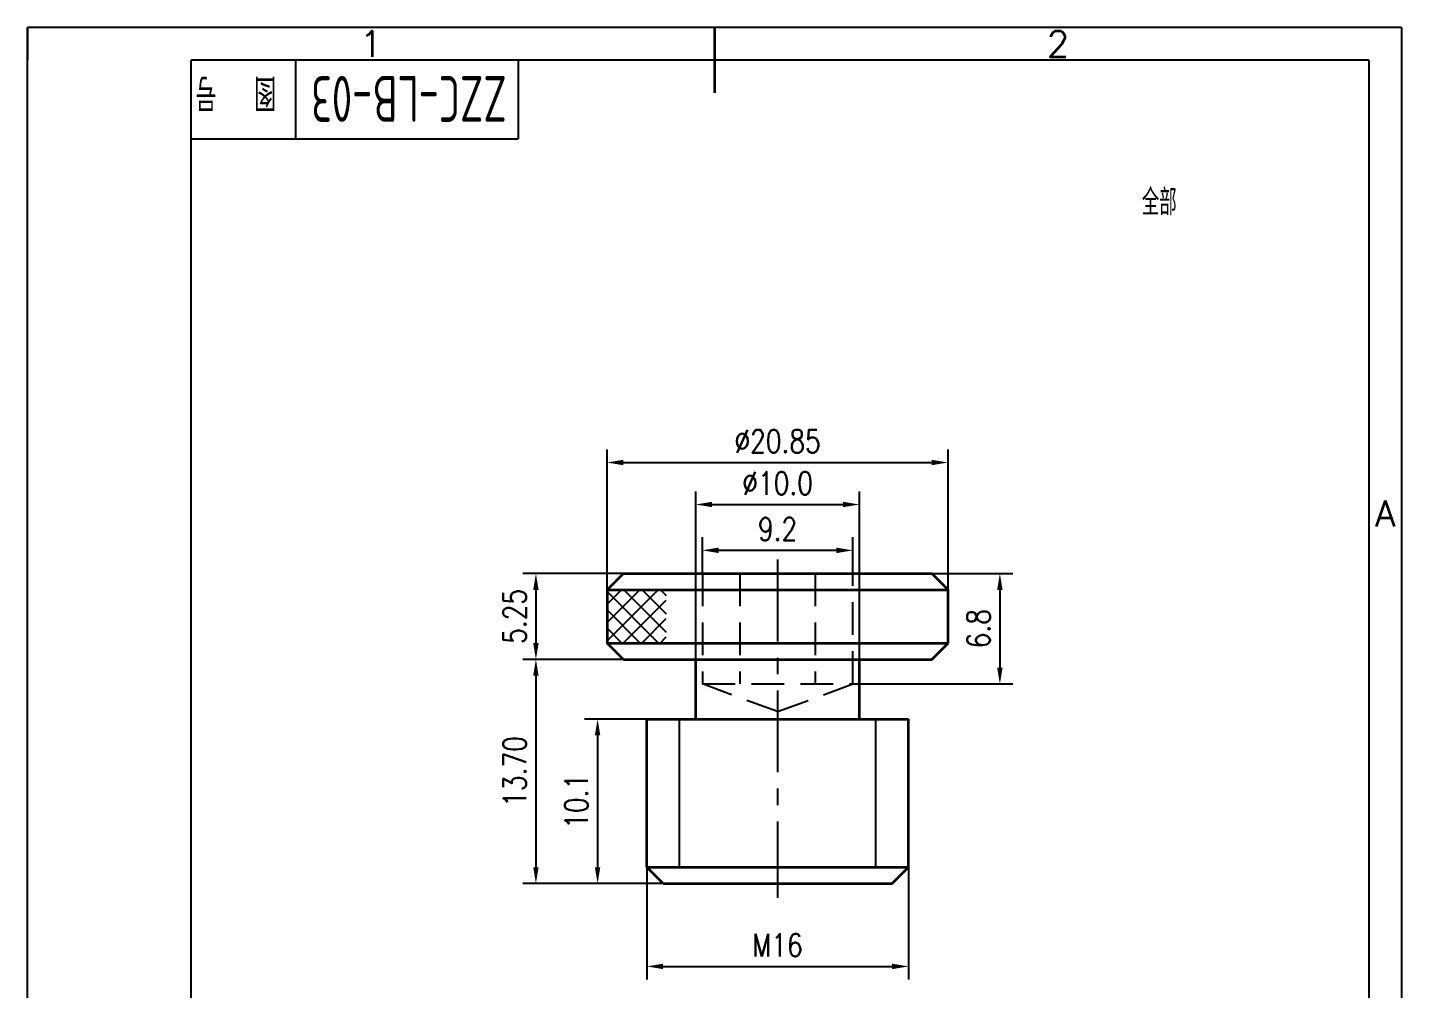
# Model space of a CAD drawing. Header units: millimetres. Extents: x -10 to 74, y -2 to 117.
# Drawn here: x -10 to 74, y 58 to 116.8 of the extents above; entities that cross this region are included whole.
import ezdxf
from ezdxf.enums import TextEntityAlignment as Align

# ---------------------------------------------------------------- set-up
doc = ezdxf.new("R2010")
doc.units = ezdxf.units.MM
doc.header["$LTSCALE"] = 4
doc.linetypes.add('CENTER', pattern=[2, 1.25, -0.25, 0.25, -0.25])
doc.linetypes.add('DASHED', pattern=[0.75, 0.5, -0.25])
doc.layers.add('1轮廓实线层', color=7, linetype='Continuous', lineweight=35)
for name, color, linetype in [('2细线层', 4, 'Continuous'), ('3中心线层', 1, 'CENTER'), ('4虚线层', 6, 'DASHED'), ('5剖面线层', 2, 'Continuous'), ('6文字层', 3, 'Continuous'), ('7标注层', 4, 'Continuous'), ('图框层', 7, 'Continuous')]:
    doc.layers.add(name, color=color, linetype=linetype)
doc.styles.add('PC_TEXTSTYLE', font='isocp.shx', dxfattribs={"width": 0.8, "bigfont": 'hzfs.shx'})
doc.styles.add('TH_GBDIM', font='romans.shx', dxfattribs={"width": 0.8, "bigfont": 'gbcbig.shx'})
doc.dimstyles.new('TH_GBDIM', dxfattribs={"dimscale": 0.4, "dimtxt": 3.5, "dimasz": 2.5, "dimexe": 2, "dimexo": 0, "dimgap": 1.5, "dimtad": 1, "dimdec": 1, "dimzin": 0, "dimdsep": 46, "dimtxsty": 'TH_GBDIM', "dimcen": 2.5, "dimclrd": 130, "dimclre": 130, "dimclrt": 3, "dimadec": 0, "dimazin": 0, "dimtfac": 0.714286, "dimtdec": 1, "dimtmove": 0, "dimatfit": 3, "dimfxl": 1, "dimtzin": 0, "dimlwd": -1, "dimlwe": -1, "dimarcsym": 0})

# ---------------------------------------------------------------- blocks, each defined once
blk = doc.blocks.new('*D8')
at = {"layer": '7标注层', "color": 130}
for p, q in [((25.432, 82.435), (25.432, 91.017)), ((46.282, 82.435), (46.282, 91.017)), ((26.432, 90.217), (45.282, 90.217))]:
    blk.add_line(p, q, dxfattribs=at)
for points in [[(26.432, 90.383), (26.432, 90.05), (25.432, 90.217)], [(45.282, 90.383), (45.282, 90.05), (46.282, 90.217)]]:
    blk.add_solid(points, dxfattribs=at)
at = {"layer": 'Defpoints', "color": 0}
for p in [(46.282, 90.217), (25.432, 82.435), (46.282, 82.435)]:
    blk.add_point(p, dxfattribs=at)
at = {"layer": '7标注层', "color": 3, "insert": (35.857, 91.517), "char_height": 1.4, "attachment_point": 5, "style": 'TH_GBDIM'}
blk.add_mtext('{%%c20.85}{}{}', dxfattribs=at)
blk = doc.blocks.new('*D9')
at = {"layer": '7标注层', "color": 130}
for p, q in [((26.432, 78.185), (20.282, 78.185)), ((21.082, 77.185), (21.082, 65.485)), ((28.857, 64.485), (20.282, 64.485))]:
    blk.add_line(p, q, dxfattribs=at)
for points in [[(20.915, 77.185), (21.249, 77.185), (21.082, 78.185)], [(20.915, 65.485), (21.249, 65.485), (21.082, 64.485)]]:
    blk.add_solid(points, dxfattribs=at)
at = {"layer": 'Defpoints', "color": 0}
for p in [(26.432, 78.185), (21.082, 64.485), (28.857, 64.485)]:
    blk.add_point(p, dxfattribs=at)
at = {"layer": '7标注层', "color": 3, "insert": (19.782, 71.335), "char_height": 1.4, "attachment_point": 5, "rotation": 90, "style": 'TH_GBDIM'}
blk.add_mtext('{13.70}{}{}', dxfattribs=at)
blk = doc.blocks.new('*D10')
at = {"layer": '7标注层', "color": 130}
for p, q in [((27.857, 74.535), (24.052, 74.535)), ((24.852, 73.535), (24.852, 65.485)), ((28.857, 64.485), (24.052, 64.485))]:
    blk.add_line(p, q, dxfattribs=at)
for points in [[(24.685, 73.535), (25.019, 73.535), (24.852, 74.535)], [(24.685, 65.485), (25.019, 65.485), (24.852, 64.485)]]:
    blk.add_solid(points, dxfattribs=at)
at = {"layer": 'Defpoints', "color": 0}
for p in [(27.857, 74.535), (24.852, 64.485), (28.857, 64.485)]:
    blk.add_point(p, dxfattribs=at)
at = {"layer": '7标注层', "color": 3, "insert": (23.552, 69.51), "char_height": 1.4, "attachment_point": 5, "rotation": 90, "style": 'TH_GBDIM'}
blk.add_mtext('10.1', dxfattribs=at)
blk = doc.blocks.new('*D11')
at = {"layer": '7标注层', "color": 130}
for p, q in [((27.857, 65.485), (27.857, 58.622)), ((43.857, 65.485), (43.857, 58.622)), ((28.857, 59.422), (42.857, 59.422))]:
    blk.add_line(p, q, dxfattribs=at)
for points in [[(28.857, 59.588), (28.857, 59.255), (27.857, 59.422)], [(42.857, 59.588), (42.857, 59.255), (43.857, 59.422)]]:
    blk.add_solid(points, dxfattribs=at)
at = {"layer": 'Defpoints', "color": 0}
for p in [(27.857, 65.485), (43.857, 65.485), (43.857, 59.422)]:
    blk.add_point(p, dxfattribs=at)
at = {"layer": '7标注层', "color": 3, "insert": (35.857, 60.722), "char_height": 1.4, "attachment_point": 5, "style": 'TH_GBDIM'}
blk.add_mtext('{M16}{}{}', dxfattribs=at)
blk = doc.blocks.new('*D12')
at = {"layer": '7标注层', "color": 130}
for p, q in [((31.257, 83.435), (31.257, 85.649)), ((32.257, 84.849), (39.457, 84.849)), ((40.457, 83.435), (40.457, 85.649))]:
    blk.add_line(p, q, dxfattribs=at)
for points in [[(32.257, 85.015), (32.257, 84.682), (31.257, 84.849)], [(39.457, 85.015), (39.457, 84.682), (40.457, 84.849)]]:
    blk.add_solid(points, dxfattribs=at)
at = {"layer": 'Defpoints', "color": 0}
for p in [(40.457, 84.849), (31.257, 83.435), (40.457, 83.435)]:
    blk.add_point(p, dxfattribs=at)
at = {"layer": '7标注层', "color": 3, "insert": (35.857, 86.149), "char_height": 1.4, "attachment_point": 5, "style": 'TH_GBDIM'}
blk.add_mtext('9.2', dxfattribs=at)
blk = doc.blocks.new('*D13')
at = {"layer": '7标注层', "color": 130}
for p, q in [((40.457, 83.435), (50.246, 83.435)), ((49.446, 82.435), (49.446, 77.685)), ((40.457, 76.685), (50.246, 76.685))]:
    blk.add_line(p, q, dxfattribs=at)
for points in [[(49.279, 82.435), (49.613, 82.435), (49.446, 83.435)], [(49.279, 77.685), (49.613, 77.685), (49.446, 76.685)]]:
    blk.add_solid(points, dxfattribs=at)
at = {"layer": 'Defpoints', "color": 0}
for p in [(40.457, 83.435), (40.457, 76.685), (49.446, 76.685)]:
    blk.add_point(p, dxfattribs=at)
at = {"layer": '7标注层', "color": 3, "insert": (48.146, 80.06), "char_height": 1.4, "attachment_point": 5, "rotation": 90, "style": 'TH_GBDIM'}
blk.add_mtext('6.8', dxfattribs=at)
blk = doc.blocks.new('*D14')
at = {"layer": '7标注层', "color": 130}
for p, q in [((26.432, 83.435), (20.282, 83.435)), ((21.082, 82.435), (21.082, 79.185)), ((26.432, 78.185), (20.282, 78.185))]:
    blk.add_line(p, q, dxfattribs=at)
for points in [[(20.915, 82.435), (21.249, 82.435), (21.082, 83.435)], [(20.915, 79.185), (21.249, 79.185), (21.082, 78.185)]]:
    blk.add_solid(points, dxfattribs=at)
at = {"layer": 'Defpoints', "color": 0}
for p in [(26.432, 83.435), (21.082, 78.185), (26.432, 78.185)]:
    blk.add_point(p, dxfattribs=at)
at = {"layer": '7标注层', "color": 3, "insert": (19.782, 80.81), "char_height": 1.4, "attachment_point": 5, "rotation": 90, "style": 'TH_GBDIM'}
blk.add_mtext('{5.25}{}{}', dxfattribs=at)
blk = doc.blocks.new('*D15')
at = {"layer": '7标注层', "color": 130}
for p, q in [((30.857, 78.185), (30.857, 88.45)), ((40.857, 78.185), (40.857, 88.45)), ((31.857, 87.65), (39.857, 87.65))]:
    blk.add_line(p, q, dxfattribs=at)
for points in [[(31.857, 87.817), (31.857, 87.484), (30.857, 87.65)], [(39.857, 87.817), (39.857, 87.484), (40.857, 87.65)]]:
    blk.add_solid(points, dxfattribs=at)
at = {"layer": 'Defpoints', "color": 0}
for p in [(40.857, 87.65), (30.857, 78.185), (40.857, 78.185)]:
    blk.add_point(p, dxfattribs=at)
at = {"layer": '7标注层', "color": 3, "insert": (35.857, 88.95), "char_height": 1.4, "attachment_point": 5, "style": 'TH_GBDIM'}
blk.add_mtext('{%%c10.0}{}{}', dxfattribs=at)
blk = doc.blocks.new('PC_TYDH_BLOCK')
at = {"layer": '2细线层', "linetype": 'Continuous'}
for p, q in [((16, -12), (16, 0)), ((50, 0), (50, -12)), ((0, -12), (50, -12))]:
    blk.add_line(p, q, dxfattribs=at)
at = {"layer": '6文字层', "style": 'PC_TEXTSTYLE', "width": 0.667}
blk.add_text('图   号', height=5, rotation=180, dxfattribs=at).set_placement((13, -2.5))
at = {"layer": '6文字层', "style": 'PC_TEXTSTYLE', "width": 0.970975}
blk.add_attdef('图样代号', text='', height=7, rotation=180, dxfattribs=at).set_placement((48.24, -2.4), (18.35, -2.4), align=Align.FIT)

msp = doc.modelspace()

# ---------------------------------------------------------------- hatches: boundary and pattern name
at = {"layer": '5剖面线层'}
h = msp.add_hatch(dxfattribs=at)
h.set_pattern_fill('ANSI31', color=256, scale=0.25, style=0)
h.paths.add_polyline_path([(29.046, 82.435), (25.432, 82.435), (25.432, 79.185), (29.046, 79.185)])
h = msp.add_hatch(dxfattribs=at)
h.set_pattern_fill('ANSI31', color=256, scale=0.25, angle=90, style=0)
h.paths.add_polyline_path([(29.046, 82.435), (25.432, 82.435), (25.432, 79.185), (29.046, 79.185)])

# ---------------------------------------------------------------- linework, layer by layer
at = {"layer": '1轮廓实线层'}
for p, q in [((32, 116.8), (32, 112.8)), ((26.432, 83.435), (25.432, 82.435)), ((26.432, 83.435), (45.282, 83.435)), ((46.282, 82.435), (45.282, 83.435)), ((25.432, 82.435), (25.432, 79.185)), ((25.432, 82.435), (46.282, 82.435)), ((46.282, 79.185), (46.282, 82.435)), ((26.432, 78.185), (25.432, 79.185)), ((25.432, 79.185), (46.282, 79.185)), ((45.282, 78.185), (46.282, 79.185)), ((26.432, 78.185), (45.282, 78.185)), ((30.857, 74.535), (30.857, 78.185)), ((40.857, 74.535), (40.857, 78.185)), ((27.857, 65.485), (27.857, 74.535)), ((27.857, 74.535), (43.857, 74.535)), ((43.857, 65.485), (43.857, 74.535)), ((28.857, 64.485), (27.857, 65.485)), ((27.857, 65.485), (43.857, 65.485)), ((42.857, 64.485), (43.857, 65.485)), ((28.857, 64.485), (42.857, 64.485))]:
    msp.add_line(p, q, dxfattribs=at)
at = {"layer": '2细线层'}
for p, q in [((-10, -2), (-10, 116.8)), ((74, 116.8), (-10, 116.8)), ((-10, 116.8), (-10, 114.8)), ((32, 116.8), (32, 114.8)), ((74, 116.8), (74, -2)), ((29.857, 65.485), (29.857, 74.535)), ((41.857, 65.485), (41.857, 74.535))]:
    msp.add_line(p, q, dxfattribs=at)
at = {"layer": '3中心线层'}
msp.add_line((35.857, 84.285), (35.857, 63.608), dxfattribs=at)
at = {"layer": '4虚线层'}
for p, q in [((31.257, 83.435), (31.257, 76.685)), ((33.557, 83.435), (33.557, 76.685)), ((38.157, 83.435), (38.157, 76.685)), ((40.457, 76.685), (40.457, 83.435)), ((31.257, 76.685), (40.457, 76.685)), ((35.857, 74.99), (31.257, 76.685)), ((35.857, 74.99), (40.457, 76.685))]:
    msp.add_line(p, q, dxfattribs=at)
at = {"layer": '图框层'}
for p, q in [((0, 0), (0, 114.8)), ((72, 114.8), (0, 114.8)), ((72, 114.8), (72, 0))]:
    msp.add_line(p, q, dxfattribs=at)

# ---------------------------------------------------------------- block references
ref = msp.add_blockref('PC_TYDH_BLOCK', (0, 114.8), dxfattribs=dict(at, xscale=0.4, yscale=0.4, zscale=0.4))
ref.add_attrib('图样代号', 'ZZC-LB-03', dxfattribs={"layer": '6文字层', "height": 2.8, "rotation": 180, "style": 'PC_TEXTSTYLE', "width": 0.657867}).set_placement((19.296, 113.839), (7.338, 113.839), align=Align.FIT)

# ---------------------------------------------------------------- texts
at = {"layer": '6文字层', "style": 'TH_GBDIM'}
for s, p in [('1', (11, 115.8)), ('2', (53, 115.8)), ('A', (73, 87.1))]:
    msp.add_text(s, height=1.6, dxfattribs=at).set_placement(p, align=Align.MIDDLE)
at = {"layer": '6文字层', "style": 'PC_TEXTSTYLE', "width": 0.667}
msp.add_text('全部', height=1.6, dxfattribs=at).set_placement((58.121, 105.321))

# ---------------------------------------------------------------- dimensions: what is measured, and where the dimension line sits
at = {"layer": '7标注层'}
dim = msp.add_linear_dim(base=(46.282, 90.217), p1=(25.432, 82.435), p2=(46.282, 82.435), text='{%%c<>}{}{}', dimstyle='TH_GBDIM', override={"dimgap": 1.5, "dimtad": 1, "dimjust": 0, "dimdec": 2, "dimlfac": 1, "dimse1": 0, "dimse2": 0, "dimsd1": 0, "dimsd2": 0}, dxfattribs=at)
dim.commit()
dim.dimension.update_dxf_attribs({"geometry": '*D8', "text_midpoint": (35.857, 90.217), "dimtype": 160})
for base, p1, p2, text, picture, middle in [((40.857, 87.65), (30.857, 78.185), (40.857, 78.185), '{%%c<>}{}{}', '*D15', (35.857, 88.95)), ((43.857, 59.422), (27.857, 65.485), (43.857, 65.485), '{M16}{}{}', '*D11', (35.857, 60.722))]:
    dim = msp.add_linear_dim(base=base, p1=p1, p2=p2, text=text, dimstyle='TH_GBDIM', override={"dimgap": 1.5, "dimtad": 1, "dimjust": 0, "dimdec": 1, "dimlfac": 1, "dimse1": 0, "dimse2": 0, "dimsd1": 0, "dimsd2": 0}, dxfattribs=at)
    dim.commit()
    dim.dimension.update_dxf_attribs({"geometry": picture, "text_midpoint": middle})
dim = msp.add_linear_dim(base=(40.457, 84.849), p1=(31.257, 83.435), p2=(40.457, 83.435), dimstyle='TH_GBDIM', dxfattribs=at)
dim.commit()
dim.dimension.update_dxf_attribs({"geometry": '*D12', "text_midpoint": (35.857, 84.849), "dimtype": 160})
for base, p1, p2, picture, middle in [((21.082, 78.185), (26.432, 83.435), (26.432, 78.185), '*D14', (19.782, 80.81)), ((21.082, 64.485), (26.432, 78.185), (28.857, 64.485), '*D9', (19.782, 71.335))]:
    dim = msp.add_linear_dim(base=base, p1=p1, p2=p2, angle=90, text='{<>}{}{}', dimstyle='TH_GBDIM', override={"dimgap": 1.5, "dimtad": 1, "dimjust": 0, "dimdec": 2, "dimlfac": 1, "dimse1": 0, "dimse2": 0, "dimsd1": 0, "dimsd2": 0}, dxfattribs=at)
    dim.commit()
    dim.dimension.update_dxf_attribs({"geometry": picture, "text_midpoint": middle})
dim = msp.add_linear_dim(base=(49.445916458, 76.685009504), p1=(40.457461395, 83.435009504), p2=(40.457461395, 76.685009504), angle=90, dimstyle='TH_GBDIM', dxfattribs=at)
dim.commit()
dim.dimension.update_dxf_attribs({"geometry": '*D13', "text_midpoint": (49.445916458, 80.060009504), "dimtype": 160})
dim = msp.add_linear_dim(base=(24.851833732, 64.485009504), p1=(27.857461395, 74.535009504), p2=(28.857461395, 64.485009504), angle=90, dimstyle='TH_GBDIM', dxfattribs=at)
dim.commit()
dim.dimension.update_dxf_attribs({"geometry": '*D10', "text_midpoint": (23.551833732, 69.510009504)})

doc.saveas('drawing.dxf')
